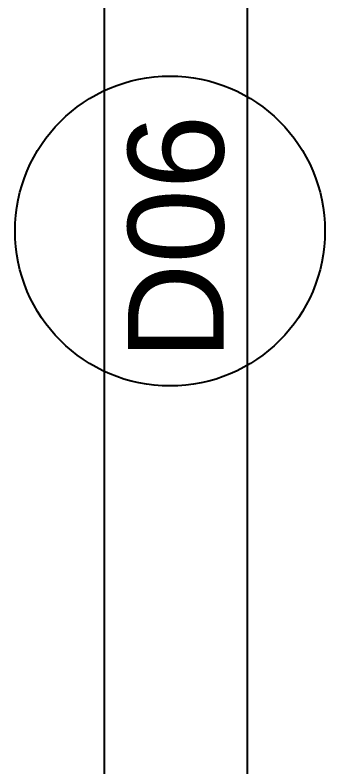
# Model space of a CAD drawing. Header units: centimetres. Extents: x 1014 to 6932, y -804 to 5080.
# Drawn here: x 1998.4 to 2030.8, y 104.9 to 183.5 of the extents above; entities that cross this region are included whole.
import ezdxf

# ---------------------------------------------------------------- set-up
doc = ezdxf.new("R2010")
doc.units = ezdxf.units.CM
doc.header["$MEASUREMENT"] = 0
doc.layers.add('ARS-Dinding', color=7, linetype='Continuous')
doc.layers.add('TEKS', color=7, linetype='Continuous')
doc.styles.get("Standard").update_dxf_attribs({"font": 'arial.ttf'})

msp = doc.modelspace()

# ---------------------------------------------------------------- linework, layer by layer
at = {"layer": 'ARS-Dinding'}
msp.add_line((2007.720792591316, 349.6457511757035), (2007.720792591316, 16.64575117570536), dxfattribs=at)
at = {"layer": 'ARS-Dinding', "flags": 128}
msp.add_lwpolyline([(2022.720792591316, 16.64575117570535), (2022.720792591316, 364.6457511757035)], dxfattribs=at)
at = {"layer": 'TEKS', "color": 5}
msp.add_circle((2014.613620092801, 160.9160807730041), 16.18793988098151, dxfattribs=at)

# ---------------------------------------------------------------- texts
at = {"layer": 'TEKS', "insert": (2010.214727176064, 147.4309911028813), "char_height": 10, "attachment_point": 1, "rotation": 90}
msp.add_mtext_dynamic_manual_height_columns('D06', width=29.64315293585241, gutter_width=1, heights=[0], dxfattribs=at)

doc.saveas('drawing.dxf')
